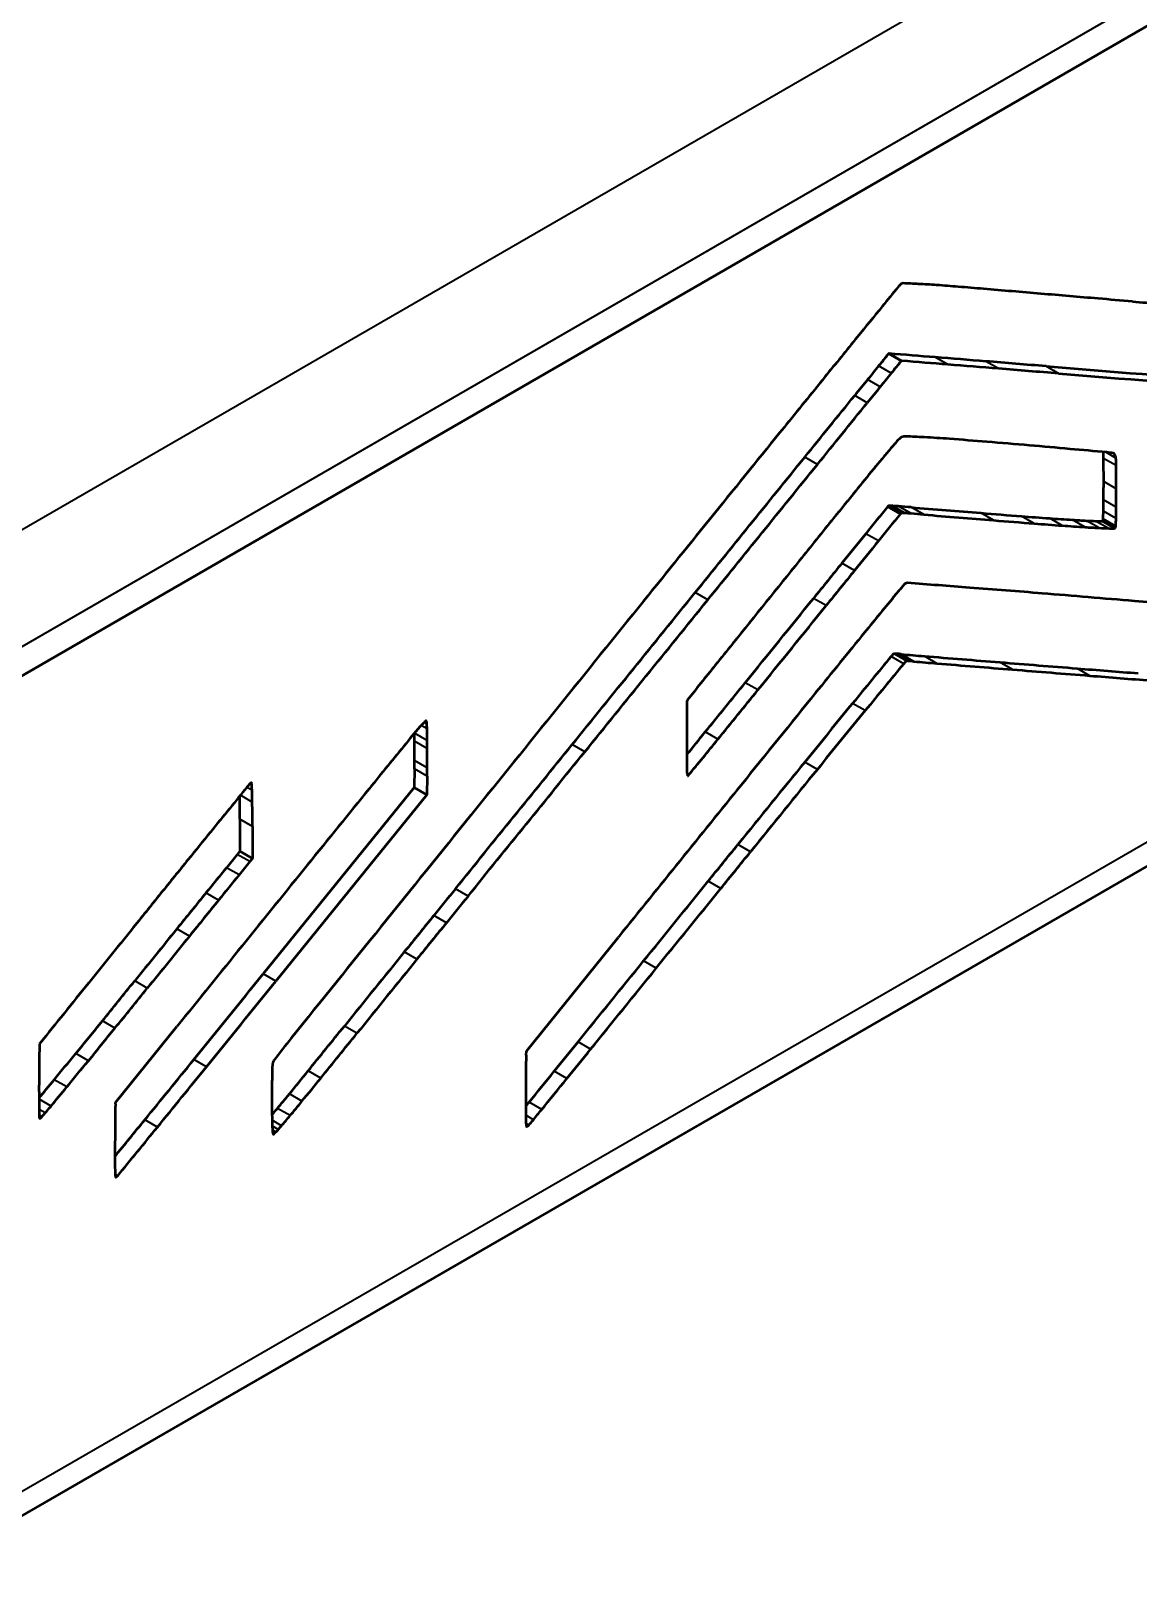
# Model space of a CAD drawing. Header units: inches. Extents: x -20.7 to 49, y -43 to 17.2.
# Drawn here: x -11.09 to -7.43, y -9.03 to -3.95 of the extents above; entities that cross this region are included whole.
import ezdxf

# ---------------------------------------------------------------- set-up
doc = ezdxf.new("R2010")
doc.units = ezdxf.units.IN
doc.header["$MEASUREMENT"] = 0
doc.layers.add('Visible (ANSI)', color=7, linetype='Continuous', lineweight=50)
doc.layers.add('Visible Narrow (ANSI)', color=7, linetype='Continuous', lineweight=35)

msp = doc.modelspace()

# ---------------------------------------------------------------- linework, layer by layer
at = {"layer": 'Visible (ANSI)'}
for p, q in [((-11.38175131753749, -6.22962722090262), (-4.980653739636701, -2.53395181119254)), ((-11.38175131753745, -6.229627220902652), (-4.980653739636677, -2.533951811192575)), ((-11.41040966640984, -9.026288738253491), (-5.049841114159563, -5.354012772412724)), ((-9.821930208455411, -6.3877186193284), (-9.822672678286807, -6.449555470532812)), ((-9.822672678286807, -6.449555470532812), (-10.32254999172296, -7.066270332911675)), ((-9.780914403807285, -6.473664621544459), (-9.822672678286807, -6.449555470532812)), ((-9.78017193397589, -6.411827770340046), (-9.780914403807285, -6.473664621544459)), ((-9.780914403807285, -6.473664621544459), (-10.28079171724344, -7.090379483923321)), ((-10.40031093053506, -6.554541785643461), (-10.4002909893401, -6.660225047968581)), ((-10.35855265605554, -6.578650936655106), (-10.35853271486058, -6.684334198980228)), ((-10.4002909893401, -6.660225047968581), (-10.40872176621884, -6.67057762329511)), ((-10.35853271486058, -6.684334198980228), (-10.4002909893401, -6.660225047968581)), ((-10.35853271486058, -6.684334198980228), (-10.36696349173931, -6.694686774306755)), ((-9.451868821069597, -7.321925889344135), (-9.147095195724823, -6.944153355768251)), ((-10.81107020282523, -7.491400028784756), (-10.60857319025052, -7.240588118378069)), ((-9.45260313125951, -7.334658247051455), (-9.451868821069597, -7.321925889344135)), ((-10.81172649163685, -7.496404949074125), (-10.81107020282523, -7.491400028784756))]:
    msp.add_line(p, q, dxfattribs=at)
for centre, major_axis, ratio, start_param, end_param in [((-5.408645602325774, -9.111099731913264), (4.146484153431707, 7.181921226522939), 0.5773502691896256, 1.285594287350809, 1.295966256191578), ((-8.170725317693794, -4.870395974607838), (0.07414284828401627, 0.1284191802457871), 0.5773502691896261, 1.252648265357305, 1.285594287350809), ((-8.185209493240201, -4.845607749326789), (0.05140503363918311, 0.0890361300278524), 0.5773502691896257, 1.209276104005134, 1.252648265357309), ((-8.183363792378675, -4.84926527371967), (0.05457817500692631, 0.09453217209638225), 0.577350269189626, 1.175355427261239, 1.209276104005127), ((-8.21167010171368, -4.786082585316791), (0.001926216979291857, 0.003336305674535343), 0.5773502691896258, 0.7935927457375787, 1.175355427261087), ((-8.2115714441171, -4.799927179449867), (0.01043943137158148, 0.01808162553770757), 0.5773502691896257, 0.2916244808853286, 0.793592745737973), ((-14.78508087944499, -22.69733103096511), (9.817701343921545, 17.00475754120936), 0.5773502691896258, 0.2874560868216971, 0.2916244808853738), ((-10.46581569126214, -11.02929827166865), (3.423096587567164, 5.928977208881974), 0.5773502691896257, 0.2733730187400809, 0.2874560868216971), ((-13.13607844110486, -18.05716968806604), (7.276929141893971, 12.60401099683895), 0.5773502691896258, 0.2653597876328622, 0.2733730187400809), ((-135.1437821119225, -334.5326060797956), (180.8936349021106, 313.3169664162702), 0.5773502691896257, 0.2649838424731987, 0.2653597876328631), ((-2476.216357151156, -6402.926836169156), (3510.052542882402, 6079.589341508657), 0.5773502691896256, 0.2649403415620446, 0.2649843415598312), ((-2098.071843420198, -5422.80842824169), (2972.351982583262, 5148.264651812294), 0.577350269189626, 0.2648892014426227, 0.2649412014426193), ((7.484932947964664, -28.24810164556603), (22.80340033076253, 39.49664795821365), 0.5773502691896257, 1.295966569108389, 1.298900206954383), ((-304.3732817277248, -774.0841473663584), (422.0190330906839, 730.9584070741562), 0.5773502691896257, 0.2646701418016617, 0.2648901418014349), ((2561.202785396607, 6649.697346679759), (-3650.786665342318, -6323.347991967851), 0.5773502691896258, 0.2646703355761817, 0.2646903998519411), ((16.10264279653881, -40.91713691850349), (35.2082477108335, 60.98247388063422), 0.5773502691896256, 1.298900206954383, 1.301371924100801), ((48.38364496427326, -88.97588939136538), (-81.8995702291875, -141.8542167550081), 0.5773502691896256, 4.437925821081816, 4.438249819837816), ((-8.252665484185803, -5.015040065618835), (-0.0008215072087335612, -0.001422892224310815), 0.5773502691896256, 3.560583532892151, 4.437925821083184), ((-8.254855701206633, -5.02289517829647), (0.005144351231368791, 0.008910277704710262), 0.5773502691896258, 0.2676803204618432, 0.4189908793029627), ((-21701.18340695262, -56510.61096561081), (30994.6871927408, 53684.37298253144), 0.5773502691896257, 0.2676763203427699, 0.2676803203429806), ((-458.9873415370865, -1179.490123061095), (644.2222308821837, 1115.82563525331), 0.5773502691896258, 0.2674651800375631, 0.2676771800373723), ((-4.194168419325064, -11.1138006751161), (-5.913510893404951, -10.2425013184894), 0.5773502691896257, 4.438249819837814, 4.44324183449452), ((-4.152410144845542, -11.13790982612775), (-5.913510893404951, -10.2425013184894), 0.5773502691896257, 4.438249819837814, 4.44324183449452), ((48.42540323875277, -88.99999854237704), (-81.8995702291875, -141.8542167550081), 0.5773502691896256, 4.437925821081816, 4.438249819837816), ((-8.210907209706281, -5.03914921663048), (-0.0008215072087335612, -0.001422892224310815), 0.5773502691896257, 3.560583532892152, 4.437925821083184), ((-8.213097426727114, -5.047004329308115), (0.005144351231368791, 0.008910277704710257), 0.5773502691896257, 0.2676803204618441, 0.4189908793029639), ((-21701.14164867813, -56510.63507476181), (30994.6871927408, 53684.37298253144), 0.5773502691896257, 0.2676763203427699, 0.2676803203429806), ((-458.9455832626069, -1179.514232212107), (644.2222308821837, 1115.82563525331), 0.5773502691896258, 0.2674651800375631, 0.2676771800373723), ((-894.3350670016647, -2313.042830377133), (1266.010512328893, 2192.794530269948), 0.5773502691896257, 0.2673379956709354, 0.2674659956708904), ((-894.293308727185, -2313.066939528144), (1266.010512328893, 2192.794530269948), 0.5773502691896257, 0.2673379956709354, 0.2674659956708904), ((1184.471088033738, 3098.471433763133), (-1702.391024570933, -2948.627748906094), 0.5773502691896258, 0.2673393388359564, 0.2676433388353709), ((1184.512846308218, 3098.447324612121), (-1702.391024570933, -2948.627748906094), 0.5773502691896258, 0.2673393388359564, 0.2676433388353709), ((53.95147229028018, -96.11360720754291), (89.4525453873295, 154.9363534772157), 0.577350269189626, 1.301371924100801, 1.302601880932261), ((-0.2549556999121382, -16.85337632990407), (-11.5563876202535, -20.01625051023906), 0.5773502691896258, 4.443240747563951, 4.446264746988666), ((-0.2131974254326157, -16.87748548091571), (-11.5563876202535, -20.01625051023905), 0.5773502691896258, 4.443240747563951, 4.446264746988665), ((-92.4992046270234, 116.2350635706948), (-119.8828308766999, -207.6431540336311), 0.5773502691896257, 1.303549835671183, 1.304670495238591), ((-92.45744635254388, 116.2109544196831), (-119.8828308766999, -207.6431540336311), 0.5773502691896257, 1.303549835671183, 1.304670495238591), ((84.41236225218861, -140.3586130748169), (133.0141495267757, 230.3872651059392), 0.5773502691896257, 1.302601880932261, 1.30544773412024), ((-7.423055660088851, -6.71237547388072), (1.27896050339126, 2.215224572747529), 0.577350269189626, 1.261084923298668, 1.277584829714882), ((-7.192789715832171, -7.095572491098519), (1.634504908874615, 2.831045547391569), 0.577350269189626, 1.24961789498639, 1.26108587363437), ((-8.196369403164782, -5.360632670297316), (0.04951944861464857, 0.08577020096336752), 0.5773502691896258, 1.106259035404184, 1.249617894986392), ((-8.210718318085398, -5.31906311750004), (0.01734842073826458, 0.03004834614975582), 0.5773502691896258, 1.013053932436337, 1.106259035404168), ((-8.227887933346352, -5.357502019632448), (-0.03113838452640197, -0.06951334887183347), 0.3418255008989889, 3.633293015946672, 3.759034594079114), ((-8.211083908633759, -5.300313465551103), (0.005798446836858455, 0.01004320452642589), 0.5773502691896257, 0.6565948622828852, 0.8553240401583198), ((-8.215157123592215, -5.338978684449931), (0.02822160851967247, 0.04888125982739144), 0.5773502691896257, 0.2930711545260287, 0.6565948622828657), ((-12.24354356392746, -16.33692656228962), (6.054523918473485, 10.48674304243709), 0.5773502691896257, 0.2849311659381533, 0.2930711545260163), ((-11.35760710648475, -13.95493185208393), (4.748966862815729, 8.225451889857819), 0.5773502691896257, 0.2707529711812402, 0.2849309968595746), ((-23.6132926052716, -46.05695573018809), (22.35485881347915, 38.7197512609748), 0.5773502691896257, 0.2662601415900676, 0.2707529711812402), ((-45.74388260685058, -103.5547552765106), (53.89624907479941, 93.35104173493966), 0.5773502691896258, 0.2641206703901648, 0.2662601415900676), ((-38.76608602520519, -85.49540188743134), (43.98828544208471, 76.18994532353312), 0.5773502691896258, 0.2616285834275907, 0.2641205831054414), ((-83.92607430042645, -201.8530579426012), (107.835353060247, 186.7763103524759), 0.5773502691896257, 0.2607130521172989, 0.2616290515520632), ((-1530.248945264904, 2198.166713991508), (-2172.564725205728, -3762.992486788235), 0.5773502691896256, 1.303413872068, 1.303549835671184), ((-1530.207186990425, 2198.142604840496), (-2172.564725205728, -3762.992486788235), 0.5773502691896256, 1.303413872068, 1.303549835671184), ((-7.499680148372067, -6.591609026748548), (1.164305690580739, 2.016636611627408), 0.577350269189626, 1.27758376738393, 1.295287651781087), ((-7.783371070301131, -5.501338357427285), (-0.171084688389844, -0.2963273726882578), 0.5773502691896258, 2.361441772668377, 2.438329289133828), ((-19.58309827876477, -12.3854222380372), (-8.51486672237153, -14.74818178282293), 0.5773502691896256, 2.355905807421555, 2.36144267352195), ((-7.765456027852952, -5.941891605705696), (0.3301907931941842, 0.5719072300037947), 0.5773502691896256, 0.2064562559096661, 0.2607130521172838), ((-7.519146068295574, -5.364572267194608), (0.0118666052573761, 0.02055356321913935), 0.5773502691896257, 5.912523415028551, 6.489641563089201), ((-7.537925720722373, -5.384961987564856), (0.02637588340318136, 0.04568437014882278), 0.5773502691896258, 5.594790282807852, 5.912523415028595), ((-7.741612795821609, -5.525447508438931), (-0.1710846883898438, -0.2963273726882579), 0.5773502691896258, 2.361441772668378, 2.453197629218343), ((-19.54134000428525, -12.40953138904885), (-8.514866722371531, -14.74818178282292), 0.577350269189626, 2.355905807421555, 2.36144267352195), ((-3.464065905077745, -12.59463549129), (7.010895166685604, 12.14322663523854), 0.5773502691896258, 1.295288003998235, 1.30207588300737), ((3.527990233361543, -22.76811282954999), (17.01937236341319, 29.47841764636523), 0.5773502691896257, 1.302075883007371, 1.305575752175619), ((-16.2856268919205, -10.4827254314335), (-6.183202246809158, -10.70962044494602), 0.5773502691896258, 2.349899009511093, 2.355905807421552), ((-16.24386861744098, -10.50683458244515), (-6.183202246809158, -10.70962044494602), 0.5773502691896258, 2.349899009511093, 2.355905807421552), ((1449.329089541171, -2116.64227921431), (-2081.249963085948, -3604.830679315712), 0.5773502691896258, 4.445074537295284, 4.445102593269249), ((-8.245376336408501, -5.537166232048675), (-0.01614865203830888, -0.02797028580410168), 0.5773502691896257, 4.356344788307371, 4.445074537298233), ((-8.253655274393962, -5.521066060283192), (0.002085896187214595, 0.00361287817556988), 0.5773502691896257, 0.3074871107186397, 1.214752134717788), ((-8.618694840540961, -6.545615335213314), (0.5633117339009047, 0.9756845436160866), 0.5773502691896256, 0.2900712176417297, 0.3074871107184439), ((-8.758426143415253, -6.924940692885522), (0.7711811093411347, 1.335724863216174), 0.5773502691896258, 0.2694784857937485, 0.2900703038867533), ((-17.46303162283822, -29.67259038774842), (13.2476243660274, 22.94555848154689), 0.5773502691896255, 0.2668848319615086, 0.2694768315988639), ((277.9020596712756, 738.5858523262799), (-408.1789997874985, -706.9867662145933), 0.5773502691896257, 0.2668846101342925, 0.2673446723675159), ((-8.861358374122236, -6.248997892257484), (-0.9333624450679753, -1.616631176734225), 0.577350269189626, 2.308411737833026, 2.325007645805654), ((-8.816312654543117, -6.224612298338695), (-0.9014948364774439, -1.561434859539715), 0.5773502691896257, 2.325006882582999, 2.349898561270653), ((-8.774554380063595, -6.248721449350341), (-0.9014948364774439, -1.561434859539715), 0.5773502691896257, 2.325006882582999, 2.349898561270653), ((27.83753182311123, -57.73850111658624), (51.60339123154741, 89.37969545589438), 0.577350269189626, 1.305575752175619, 1.307367810463592), ((1449.370847815651, -2116.666388365322), (-2081.249963085948, -3604.830679315712), 0.5773502691896258, 4.445074537295284, 4.445102593269249), ((-8.203618061928978, -5.561275383060321), (-0.01614865203830888, -0.02797028580410168), 0.5773502691896257, 4.356344788307371, 4.445074537298233), ((-8.21189699991444, -5.545175211294838), (0.002085896187214596, 0.00361287817556988), 0.5773502691896257, 0.3074871107186405, 1.214752134717789), ((-8.576936566061438, -6.569724486224959), (0.5633117339009047, 0.9756845436160866), 0.5773502691896256, 0.2900712176417297, 0.3074871107184439), ((-8.716667868935733, -6.949049843897169), (0.7711811093411347, 1.335724863216174), 0.5773502691896258, 0.2694784857937485, 0.2900703038867533), ((-17.4212733483587, -29.69669953876007), (13.2476243660274, 22.94555848154689), 0.5773502691896257, 0.2668848319615078, 0.2694768315988633), ((277.9438179457551, 738.5617431752682), (-408.1789997874986, -706.9867662145933), 0.5773502691896257, 0.2668846101342925, 0.2673446723675159), ((28.79802759540275, 90.11537225633073), (-52.47077164397752, -90.88204239971338), 0.5773502691896258, 0.2673446723675159, 0.2694321880393735), ((28.83978586988228, 90.09126310531909), (-52.47077164397754, -90.88204239971341), 0.5773502691896257, 0.2673446723675159, 0.2694321880393735), ((6.986902195322859, 33.1211699148504), (-21.21098940318759, -36.73851132512593), 0.5773502691896258, 0.2694316580090295, 0.2729753743848589), ((7.028660469802381, 33.09706076383875), (-21.21098940318758, -36.73851132512593), 0.5773502691896261, 0.2694316580090295, 0.2729753743848589), ((-1.153551128024514, 11.71184995709081), (-9.470659460669893, -16.40366336706311), 0.577350269189626, 0.2729753743848589, 0.2794490584048877), ((-1.111792853544992, 11.68774080607916), (-9.470659460669902, -16.40366336706311), 0.5773502691896257, 0.272975374384858, 0.2794490584048877), ((-2.476411193413384, 8.191123656641384), (-7.540551621148384, -13.06061852492486), 0.577350269189626, 0.2794490584048877, 0.2844446255606545), ((-2.434652918933863, 8.167014505629735), (-7.540551621148386, -13.06061852492486), 0.577350269189626, 0.2794490584048877, 0.2844446255606545), ((-6.751834339600816, -3.293660999843365), (-1.245696127764959, -2.157608984080719), 0.5773502691896258, 0.2844446255606545, 0.3033476269923741), ((-5.873397186497126, -0.8478612788505158), (-2.585542681088882, -4.478291288783799), 0.5773502691896256, 0.3033476269923732, 0.3099924054314442), ((-7.546082572353318, -5.565540602282185), (-0.001384663449414282, -0.002398307445769114), 0.5773502691896258, 0.3099924054313998, 1.570796704793834), ((-7.549076914270696, -5.563811820784053), (-0.004379004236098706, -0.007584657823481248), 0.5773502691896258, 1.570796704793851, 2.308411737833044), ((-7.507318639791175, -5.587920971795699), (-0.004379004236098706, -0.007584657823481248), 0.5773502691896258, 1.570796704793851, 2.308411737833044), ((-8.819600099642717, -6.273107043269129), (-0.9333624450679753, -1.616631176734225), 0.577350269189626, 2.308411737833026, 2.325007645805654), ((84.45011387447613, -139.9746976968049), (-132.469617779695, -229.4441084536612), 0.5773502691896257, 4.445102593269249, 4.445589713826926), ((84.49187214895566, -139.9988068478166), (-132.469617779695, -229.4441084536612), 0.5773502691896257, 4.445102593269249, 4.445589713826926), ((-6.710076065121295, -3.317770150855011), (-1.245696127764959, -2.157608984080719), 0.5773502691896258, 0.2844446255606545, 0.3033476269923741), ((-5.831638912017603, -0.8719704298621623), (-2.585542681088882, -4.478291288783799), 0.5773502691896256, 0.3033476269923732, 0.3099924054314442), ((-7.504324297873796, -5.589649753293831), (-0.001384663449414282, -0.002398307445769114), 0.5773502691896258, 0.3099924054313998, 1.570796704793834), ((432.8280612652491, -636.9521790364017), (625.9668853026252, 1084.206449199787), 0.5773502691896257, 1.307368794064963, 1.307656794064227), ((172.6182107471465, -267.4610458400007), (-258.2490217921068, -447.3004267488911), 0.5773502691896258, 4.445589573734855, 4.445885573734277), ((172.659969021626, -267.4851549910124), (-258.2490217921067, -447.300426748891), 0.577350269189626, 4.445589573734855, 4.445885573734277), ((-7.584618459777516, -6.7836629448905), (0.9414593169759886, 1.630655370261504), 0.577350269189626, 1.272816733647616, 1.280867043290731), ((-5.001672122210916, -10.9189702904846), (4.841161039873452, 8.385136888683796), 0.5773502691896261, 1.271382077583085, 1.272818291305732), ((-8.198968189141551, -5.793328284618649), (0.01142048376442032, 0.01978085812699147), 0.577350269189626, 0.270772818710431, 0.8180543687995083), ((-355.4411380550567, -915.3776180281825), (498.859298926753, 864.0496515693262), 0.5773502691896257, 0.270436622392829, 0.2707728187083429), ((-43.3889701533996, -98.47158567764305), (50.83171195098313, 88.04310773480891), 0.577350269189626, 0.2665985499989958, 0.2704366223928281), ((204.710774490513, -313.4853429316216), (304.1951685531331, 526.8814873510048), 0.5773502691896258, 1.30544777539775, 1.306979775323049), ((-1356.933569270251, 1947.082640151212), (-1925.060404244957, -3334.302427791346), 0.5773502691896257, 1.303242504469535, 1.30341450446943), ((-1356.891810995771, 1947.0585310002), (-1925.060404244956, -3334.302427791346), 0.5773502691896257, 1.303242504469535, 1.303414504469429), ((-137.4199032265157, 180.4063560324657), (-183.8178510845385, -318.3818574165504), 0.5773502691896257, 1.303292576550081, 1.304292589194015), ((-4.022790307209442, -12.26134211488427), (6.197827841543109, 10.73495271811761), 0.5773502691896257, 1.28587955331443, 1.299427609917871), ((-7.02506633764949, -7.65615499371082), (1.773656031306887, 3.072062361374502), 0.5773502691896258, 1.280867043290732, 1.28587955331443), ((-100.2475240688072, -246.2874749119159), (131.9170887180453, 228.4871000462255), 0.5773502691896257, 0.2647158333067754, 0.2665998331627453), ((-1215.678819443839, -3136.249051431334), (1717.392231810548, 2974.610602019975), 0.5773502691896257, 0.2646043120049502, 0.2647163120053326), ((-137.3781449520361, 180.3822468814541), (-183.8178510845385, -318.3818574165504), 0.577350269189626, 1.303292576550081, 1.304292589194015), ((16.75470482109307, -42.75420902381702), (36.0782169359028, 62.48930477947557), 0.5773502691896256, 1.299428266747566, 1.303108265709324), ((6.111121221283534, -27.23601772681641), (21.09345101274058, 36.53492886103183), 0.5773502691896257, 1.307656136431802, 1.309872136212155), ((-1.133236189697145, -16.95910482378921), (10.86390146259814, 18.81682930164182), 0.5773502691896258, 1.309871283380671, 1.313511282375853), ((44.13222495543381, -84.7039305791678), (-76.29664449704703, -132.1496647159058), 0.5773502691896256, 4.43383884617201, 4.435186845873806), ((44.17398322991333, -84.72803973017946), (-76.29664449704703, -132.1496647159058), 0.5773502691896256, 4.43383884617201, 4.435186845873806), ((-8.234758601260921, -6.031044162314145), (-0.01477103944312765, -0.02558419079610449), 0.577350269189626, 3.926991738243274, 4.43383884617162), ((-8.234758618486604, -6.009453542009005), (0.001549532609327122, 0.002683869207339349), 0.5773502691896256, 0.2924671729204773, 0.7853990846534369), ((-8.902114898313533, -7.829330407652597), (0.9987646774369705, 1.729911166125973), 0.5773502691896256, 0.2871951731659877, 0.2924671729207859), ((-8.479404703402725, -6.687983315254401), (0.3732496976507083, 0.6464874402407482), 0.5773502691896257, 0.2708682559632409, 0.287196165277248), ((-8.686669534089093, -7.230997294988134), (0.6710561418035844, 1.162303332334953), 0.5773502691896258, 0.2603439901119679, 0.2708679658290267), ((-1.809480297813681, 10.44778163932622), (-9.030295508783135, -15.64093062857343), 0.5773502691896258, 0.2603428681496869, 0.2672348613293307), ((-8.193000326781402, -6.055153313325791), (-0.01477103944312765, -0.02558419079610449), 0.577350269189626, 3.926991738243274, 4.43383884617162), ((-8.193000344007084, -6.033562693020651), (0.001549532609327121, 0.002683869207339348), 0.5773502691896258, 0.2924671729204767, 0.7853990846534363), ((-8.860356623834011, -7.853439558664242), (0.9987646774369705, 1.729911166125973), 0.5773502691896256, 0.2871951731659887, 0.292467172920787), ((-8.437646428923204, -6.712092466266047), (0.3732496976507083, 0.6464874402407482), 0.5773502691896257, 0.2708682559632409, 0.287196165277248), ((-8.644911259609572, -7.25510644599978), (0.6710561418035844, 1.162303332334953), 0.5773502691896258, 0.2603439901119679, 0.2708679658290267), ((-1.767722023334159, 10.42367248831458), (-9.030295508783137, -15.64093062857343), 0.5773502691896258, 0.2603428681496878, 0.2672348613293316), ((401.1978228932775, 1059.350150343534), (-584.3925905218193, -1012.197658350585), 0.5773502691896258, 0.2672335521607927, 0.2675815521595899), ((401.2395811677571, 1059.326041192522), (-584.3925905218193, -1012.197658350585), 0.5773502691896258, 0.2672335521607936, 0.2675815521595908), ((224.0048580572987, 597.8800348029511), (-331.2637404300231, -573.7656291301083), 0.5773502691896256, 0.2675800709917118, 0.2682080709871508), ((224.0466163317782, 597.8559256519394), (-331.2637404300231, -573.7656291301083), 0.5773502691896256, 0.2675800709917118, 0.2682080709871508), ((84.30099576131678, 233.6318034376074), (-131.4704634576329, -227.7135224032477), 0.577350269189626, 0.268206521239688, 0.2694585211985636), ((84.34275403579632, 233.6076942865957), (-131.4704634576329, -227.7135224032477), 0.5773502691896256, 0.268206521239688, 0.2694585211985636), ((91.63593933967418, -147.0173885046914), (141.0425488369686, 244.2928606146442), 0.5773502691896257, 1.313512236721267, 1.313764236698187), ((-25.45628546386877, 18.14193429341282), (-23.89471110189027, -41.38685366065405), 0.5773502691896257, 1.298792145647433, 1.303292576550081), ((-25.41452718938925, 18.11782514240117), (-23.89471110189027, -41.38685366065406), 0.5773502691896258, 1.298792145647433, 1.303292576550081), ((50.18796874147634, -91.23643174814686), (83.84787439193929, 145.2287785534922), 0.5773502691896258, 1.303109425240696, 1.305493424958487), ((177.4954218422662, 101.1349132345255), (131.8162726687229, 228.3124815265492), 0.5773502691896257, 2.354682748055847, 2.355210748120779), ((-8.911463059388074, -6.161758072821695), (0.006549678301496425, 0.01134437559142167), 0.577350269189626, 1.863113828007306, 2.354682748055732), ((-8.917174502868425, -6.161511737498809), (0.001964938314992142, 0.003403372995305169), 0.5773502691896257, 1.313764236692665, 1.863113828007275), ((4.332803537740995, -25.17400532823404), (-18.4620189692964, -31.97715486512175), 0.5773502691896255, 4.435187244374607, 4.442152204704088), ((4.374561812220517, -25.19811447924568), (-18.46201896929639, -31.97715486512173), 0.5773502691896256, 4.435187244374607, 4.442152204704088), ((-9.366081576865033, -7.023557938866651), (0.7012708128388426, 1.214636677702), 0.5773502691896257, 1.235503740075247, 1.295023343699807), ((-9.744436560377936, -6.337820808882181), (0.0863280305492934, 0.1495245350287343), 0.5773502691896258, 1.198827820904187, 1.235503740075246), ((-9.760259287525722, -6.305310535963162), (0.05847914152457186, 0.1012888443035693), 0.5773502691896257, 1.149725979087258, 1.198827820904188), ((-9.75818765455766, -6.31038669243403), (0.06258993022866216, 0.108408939198234), 0.5773502691896258, 1.111720867742669, 1.149727759164549), ((-9.78564264294528, -6.232560841159944), (0.002028758254425238, 0.003513912372939261), 0.5773502691896258, 0.6582743972959371, 1.111720867742511), ((-9.785688542132583, -6.233002021215041), (0.002284762603143069, 0.003957324911877122), 0.5773502691896257, 5.755782309666545, 6.941460157315645), ((-9.82842132557982, -6.270694387224026), (-0.03353570217089681, -0.0580855400274831), 0.5773502691896257, 2.446803013766351, 2.614189656077448), ((-9.98406980919444, -6.376887626876721), (-0.1440491425286443, -0.2495004336463084), 0.5773502691896258, 2.374066748410907, 2.446803013766324), ((-16.1122517922173, -9.941198092922525), (-4.448213845282594, -7.704532382959716), 0.5773502691896258, 2.349220933889674, 2.358034683611825), ((-14.11702131604553, -8.799269369714935), (-3.0374217050627, -5.260968717180364), 0.5773502691896256, 2.36613044143952, 2.366262542846123), ((-12.59885272510672, -7.905335730349601), (-1.963861407246483, -3.401507736374153), 0.5773502691896258, 2.358054972960876, 2.36613044143952), ((-14.07526304156601, -8.82337852072658), (-3.037421705062703, -5.26096871718036), 0.5773502691896257, 2.366130441439523, 2.374066748410891), ((-12.5570944506272, -7.929444881361247), (-1.963861407246483, -3.401507736374153), 0.5773502691896258, 2.358054972960877, 2.36613044143952), ((64.27915394424501, 35.89805422041425), (51.76024317346769, 89.6513709885538), 0.5773502691896258, 2.355210490440903, 2.35651448989538), ((-136.0228155285903, 180.7447708186647), (-183.081295212758, -317.1061052240134), 0.5773502691896256, 1.298520854800016, 1.298792145647433), ((-135.9810572541107, 180.7206616676531), (-183.081295212758, -317.1061052240134), 0.5773502691896258, 1.298360214860823, 1.298792145647433), ((1.538763648709017, -23.25865062738827), (16.50713034375277, 28.59118844254169), 0.577350269189626, 1.295023343699807, 1.30103934742449), ((-16.07049351773778, -9.96530724393417), (-4.448213845282594, -7.704532382959716), 0.5773502691896258, 2.349220933889674, 2.358034683611825), ((-1109.820939798285, 1588.891086640398), (-1572.064808278971, -2722.896120730204), 0.577350269189626, 1.303043001901941, 1.303243032066693), ((-1109.779181523806, 1588.866977489387), (-1572.064808278971, -2722.896120730204), 0.5773502691896257, 1.303043001901941, 1.303243032066693), ((-13.23086761059972, -8.300914154636782), (-2.41071766109488, -4.175485471719366), 0.5773502691896256, 2.342234224084805, 2.349241673982567), ((-13.1891093361202, -8.32502330564843), (-2.41071766109488, -4.175485471719363), 0.5773502691896258, 2.342234224084805, 2.349241673982567), ((-8.861332732479381, -6.356651141864296), (0.04210641710123474, 0.07293045374401556), 0.5773502691896258, 2.35651448989544, 2.544424362884442), ((39.13375721900099, -76.05993443118288), (-68.40970354128288, -118.4890822642265), 0.5773502691896257, 4.442152204704088, 4.444780617395265), ((39.17551549348053, -76.08404358219452), (-68.40970354128288, -118.4890822642265), 0.5773502691896257, 4.442152204704088, 4.444780617395265), ((-3.815714288196403, -16.29580380987908), (9.551915161812849, 16.54440236984734), 0.5773502691896258, 1.292532305397761, 1.297384270905753), ((-10.24004504307345, -6.653293014556335), (0.1985483806693045, 0.343895883079762), 0.577350269189626, 1.274671248905936, 1.292532305397758), ((-10.29263110568922, -6.569613570965708), (0.1194309401980241, 0.2068604564186977), 0.5773502691896257, 1.248535006209664, 1.274671248905937), ((-10.24686140811691, -6.649023019442522), (0.1918725941327903, 0.3323330816180349), 0.5773502691896257, 1.234812632741036, 1.248536577371238), ((-10.36383370481382, -6.436526523030254), (0.001484409208118143, 0.002571072167683708), 0.5773502691896261, 0.7994680782265853, 1.234812632740852), ((-10.36382063920831, -6.437591186953813), (0.00214106443230624, 0.003708432379033023), 0.5773502691896256, 5.578455762681969, 7.082653385406275), ((-10.88599775242195, -6.78781587057775), (-0.3725806929376084, -0.6453286900870676), 0.5773502691896257, 2.397715818157501, 2.436863109092693), ((394.8028643929068, -587.1123890400609), (574.1849180410652, 994.5174509868966), 0.5773502691896261, 1.305493940370404, 1.306069940366221), ((-8.82035845068932, -6.32398221418455), (0.0716005647155739, 0.1240158159379802), 0.5773502691896257, 2.544424362884449, 2.570052239632785), ((-8.858325186919782, -6.35542364629805), (0.04412817123653959, 0.0764322346267755), 0.5773502691896257, 2.57005003134606, 2.60687391453428), ((-8.835696357382952, -6.335668009409011), (0.06064543180108618, 0.10504096912642), 0.5773502691896257, 2.60687391453428, 2.631982442859929), ((-8.91644573006689, -6.407732989668125), (-0.001563834550871574, -0.002708640896741223), 0.5773502691896258, 6.13679771445803, 7.581545522035309), ((-24.29397664909128, -14.57954742791575), (-9.824305478125403, -17.0161962371881), 0.5773502691896256, 2.356412279540381, 2.361190878508234), ((-11.29845475729264, -7.04573453271458), (-0.6644834250537659, -1.150919052980349), 0.5773502691896258, 2.361480216220922, 2.397715818157492), ((-24.25221837461176, -14.60365657892739), (-9.824305478125401, -17.0161962371881), 0.5773502691896258, 2.356412279540381, 2.361480216220915), ((19.7450857127589, -49.83835076774028), (42.61540329651776, 73.81204369460703), 0.5773502691896257, 1.301039705570723, 1.304947704327278), ((-0.1507331796098467, -21.7103837299131), (14.84171957888844, 25.70661238232453), 0.5773502691896256, 1.297384794795908, 1.300872793911781), ((1192.899541745044, -1728.564360772035), (1706.604265106694, 2955.925295578539), 0.5773502691896257, 1.306980954311888, 1.307264954094494), ((3.949227529888707, -27.69923219858627), (20.72288664522621, 35.89309254902236), 0.5773502691896258, 1.300872865713905, 1.303796368733292), ((-147.1011813356658, 193.9347717280662), (-197.6476665390172, -342.3358004430089), 0.5773502691896257, 1.302783599378708, 1.303187963805473), ((20.80323348822378, -52.08510281054739), (44.77502804852963, 77.55262349037488), 0.5773502691896257, 1.303796368733291, 1.305439700974666), ((464.6313432111702, -691.1337294880896), (676.2279147580833, 1171.261105857356), 0.577350269189626, 1.304948282437875, 1.305468282435143), ((-4.950185869646109, -14.70575786934982), (-7.862943470162647, -13.61901758736364), 0.577350269189626, 4.440091236524385, 4.443791815338313), ((-4.908427595166588, -14.72986702036147), (-7.862943470162647, -13.61901758736364), 0.577350269189626, 4.440091236524385, 4.443791815338313), ((-147.0594230611863, 193.9106625770545), (-197.6476665390172, -342.3358004430089), 0.5773502691896258, 1.302783599378708, 1.303187963805473), ((50.16706203005701, -94.86949011240341), (-86.74103648604869, -150.2398822950221), 0.5773502691896256, 4.443791815338313, 4.444427762768686), ((50.20882030453654, -94.89359926341506), (-86.74103648604869, -150.2398822950221), 0.5773502691896256, 4.443791815338313, 4.444427762768686), ((48.38222546108572, -91.77628718843309), (84.01965893348206, 145.5263181073992), 0.577350269189626, 1.305439700974667, 1.306376179212979), ((93.9503048251873, -158.4173818400601), (-149.3291232406627, -258.645628502542), 0.5773502691896257, 4.444427495841966, 4.444951495838971), ((86.81823534655399, -146.7582537897093), (-137.9028249072072, -238.8546992465576), 0.5773502691896257, 4.444635655491735, 4.445060023899487), ((86.85999362103351, -146.7823629407209), (-137.9028249072071, -238.8546992465575), 0.5773502691896258, 4.444635655491734, 4.445060023899486), ((-2548.765281534857, 3680.335678347536), (-3631.130167460583, -6289.301938937815), 0.577350269189626, 1.302735631915642, 1.302783599378706), ((-2548.723523260378, 3680.311569196525), (-3631.130167460583, -6289.301938937815), 0.577350269189626, 1.302735631915642, 1.302783599378706), ((93.99206309966684, -158.4414909910718), (-149.3291232406627, -258.645628502542), 0.5773502691896261, 4.444427495841966, 4.444951495838971), ((313.0722616313363, -474.4729465349325), (-460.9734678795924, -798.4294673086737), 0.5773502691896258, 4.445060023899487, 4.445231810815754), ((313.1140199058158, -474.4970556859442), (-460.9734678795924, -798.4294673086737), 0.5773502691896258, 4.445060023899487, 4.445231810815754), ((258.2666705755981, -392.9199525765684), (382.1953100314329, 661.9816953889808), 0.5773502691896258, 1.306376640219511, 1.306680640218896), ((431.0509874801669, -646.8618226858897), (-630.7722351781023, -1092.529559332258), 0.5773502691896257, 4.44495002767993, 4.445130027679809), ((431.0927457546465, -646.8859318369014), (-630.7722351781023, -1092.529559332258), 0.5773502691896257, 4.44495002767993, 4.445130027679809), ((264.9747607146914, -404.875022466751), (-392.330831019393, -679.5369327149621), 0.5773502692108441, 4.445209095227115, 4.445620796281204), ((265.0165189742231, -404.8991316091325), (-392.3308310253053, -679.5369327115485), 0.5773502691896255, 4.445209095232138, 4.445620796286228), ((-3093.656311758469, 4471.477520875257), (-4410.197996022478, -7638.687000549381), 0.5773502691896258, 1.302694143118956, 1.302734143118949), ((-3093.61455348399, 4471.453411724246), (-4410.197996022478, -7638.687000549381), 0.5773502691896258, 1.302694143118956, 1.302734143118949), ((23100.69973391459, -33135.08929405714), (32816.49765922239, 56839.84127223831), 0.577350269189626, 1.306680427386958, 1.306684427342715), ((-31.93908730504629, 23.59754680224343), (-30.25528208003327, -52.40368575994579), 0.5773502691896257, 1.300660395824024, 1.30353706226558), ((-31.89732903056677, 23.57343765123179), (-30.25528208003327, -52.40368575994579), 0.5773502691896257, 1.300660395824024, 1.30353706226558), ((-121.2536659401514, 154.2274466122371), (-158.7281332569063, -274.9251913915248), 0.5773502691896257, 1.301112616228624, 1.302288616194887), ((-121.2119076656719, 154.2033374612254), (-158.7281332569063, -274.9251913915247), 0.5773502691896257, 1.301112616228624, 1.302288616194888), ((-20.55277253853539, 6.953947086003323), (-13.91610980114644, -24.10340921929286), 0.5773502691896258, 1.295521392974647, 1.300660395824023), ((-20.51101426405587, 6.929837934991678), (-13.91610980114644, -24.10340921929286), 0.5773502691896258, 1.295521392974647, 1.300660395824023), ((-73.43687517649194, 84.39579449721542), (-90.41371608518577, -156.6011499606492), 0.5773502691896257, 1.302962914904867, 1.304042914878568), ((-73.39511690201242, 84.37168534620378), (-90.41371608518573, -156.6011499606491), 0.577350269189626, 1.302962914904867, 1.304042914878568), ((140.3262434800548, 76.8442472637218), (107.0671064859207, 185.4456682529764), 0.577350269189626, 2.33753365640321, 2.337666871494438), ((-11.06019443111786, -7.299589327004125), (0.002907746089630208, 0.005036363962749246), 0.5773502691896258, 1.306185869981007, 1.586631666545328), ((-9.653709702212549, -8.103285777559677), (0.8174257108589962, 1.415822862620888), 0.577350269189626, 1.307264954094408, 1.365641253357817), ((-88.77874365674163, 108.1469605687949), (-113.6704359236207, -196.8829703382135), 0.5773502691896258, 1.302128871858761, 1.302692871855125), ((-88.73698538226212, 108.1228514177832), (-113.6704359236207, -196.8829703382135), 0.5773502691896258, 1.302128871858761, 1.302692871855125), ((3.192402679653271, 0.6286991368415669), (10.08193637184678, 17.46242603471284), 0.5773502691896257, 2.340710866354938, 2.342550866225164), ((-3.791560746018602, -3.278619705054582), (5.142936456462328, 8.907827242689766), 0.5773502691896258, 2.337666678603751, 2.340710678011382), ((-17.39822856810245, 2.265089704398016), (-9.347875292017422, -16.19099494859192), 0.5773502691896258, 1.289374034981635, 1.295521392974647), ((-17.35647029362293, 2.24098055338637), (-9.347875292017427, -16.19099494859192), 0.5773502691896258, 1.289374034981635, 1.295521392974647), ((-39.0759516455561, 34.283483111881), (-40.89868601865706, -70.8386021471209), 0.5773502691896257, 1.297885969515075, 1.301110916041852), ((-10.14171070734014, -7.301819202003411), (0.1070743276504738, 0.185458175676872), 0.5773502691896257, 2.207801767337511, 2.336326628207477), ((-10.27639738711532, -7.356331239387074), (0.0107781671991078, 0.01866833320132447), 0.5773502691896258, 2.064921286619239, 2.207801767337498), ((-10.28491509010406, -7.358288944643838), (0.004488404886407686, 0.00777414530819745), 0.577350269189626, 1.517316914256311, 2.066403556196475), ((-10.27968788910495, -7.3620250799729), (0.01003531615677908, 0.0173816774535582), 0.5773502691896257, 1.365641253357803, 1.515870926665391), ((3.398284436564373, -0.0972731272715943), (9.087783794670646, 15.74050326056847), 0.5773502691896258, 2.34450884227283, 2.346684856377388), ((-9.321373838751459, -7.269331702209088), (0.09301304319271514, 0.161103316576359), 0.5773502691896257, 2.287414579920801, 2.34450884227283), ((-6.594791623676216, -4.867742521447794), (3.160700752113989, 5.474494290181832), 0.5773502691896257, 2.342550409912876, 2.354258332724152), ((-12.90555751502396, -4.5479801719309), (-2.769439817763574, -4.796810472870806), 0.5773502691896258, 1.274746133899227, 1.289374034981635), ((-39.03419337107658, 34.25937396086936), (-40.89868601865706, -70.8386021471209), 0.5773502691896257, 1.297885969515075, 1.301110916041852), ((-5.292658511357749, -4.613476446895534), (3.536548857060067, 6.125482303876832), 0.577350269189626, 2.33632662820748, 2.346600095942382), ((-15.5343189273067, 0.3899330868726855), (-7.660764111470165, -13.26883266586657), 0.5773502691896257, 1.296374900783496, 1.302962894826681), ((-15.49256065282718, 0.3658239358610402), (-7.660764111470165, -13.26883266586657), 0.5773502691896257, 1.296374900783496, 1.302962894826681), ((4.088804876169573, 0.3166627212096916), (9.575971847043155, 16.58606977092564), 0.5773502691896258, 2.350589364658003, 2.353337364225766), ((-0.9771496131048107, -2.57538939502792), (5.993744837990108, 10.38147058700113), 0.5773502691896256, 2.346684308237212, 2.350588306997572), ((-63.32879931641193, 71.12387774656926), (-77.24478651181612, -133.7918948582766), 0.577350269189626, 1.301251558037633, 1.302127558023736), ((-63.28704104193241, 71.09976859555763), (-77.24478651181612, -133.7918948582766), 0.577350269189626, 1.301251558037633, 1.302127558023736), ((-8.08850060522985, -5.726796341476226), (2.10448702242146, 3.64507844670281), 0.5773502691896258, 2.354258332724156, 2.370137827006431), ((-12.86379924054444, -4.572089322942546), (-2.769439817763574, -4.796810472870806), 0.5773502691896258, 1.274161855275478, 1.289374034981635), ((-6.829685999044272, -5.483850965181277), (2.449656272499314, 4.242929125048018), 0.5773502691896255, 2.346600095942389, 2.362030728710916), ((-11.98719602766202, -4.867797364146203), (-2.531845477544098, -4.385285004019863), 0.5773502691896258, 1.283841870330239, 1.296373829327139), ((20.73930463894412, 9.874940720593779), (21.34970112542656, 36.97876707564414), 0.5773502691896258, 2.353338503132523, 2.355586497811849), ((2.123424428376656, 0.3334878400266643), (9.32611045316734, 16.1532971418828), 0.5773502691896257, 2.370137827006433, 2.37338193630687), ((-12.38232540483708, -5.339535046885476), (-2.04435300543056, -3.540923274011863), 0.5773502691896258, 1.266682368355559, 1.274161855275479), ((13.03660237747646, 5.832028626166784), (16.86563317897868, 29.21213356780646), 0.5773502691896258, 2.340333764493824, 2.341417356501967), ((-10.79064674607176, -7.488221975838551), (0.01510430953336364, 0.02616143152502915), 0.5773502691896258, 2.193820225748347, 2.340333764493851), ((-8.89130343418117, -6.688019966124301), (0.9918477762699945, 1.717930741873601), 0.5773502691896256, 2.362030728710923, 2.39234428138564), ((-10.7262472702283, -6.814895516333307), (-0.6667528665582888, -1.154849840971148), 0.577350269189626, 1.262005153929254, 1.283840559831781), ((-11.9454377531825, -4.891906515157849), (-2.531845477544098, -4.385285004019863), 0.5773502691896258, 1.283841870330239, 1.296373829327139), ((-10.48165620400068, -5.97540904839677), (-1.489089321355842, -2.579178361596576), 0.5773502691896258, 1.295349652398633, 1.301250028644076), ((-10.43989792952115, -5.999518199408416), (-1.489089321355842, -2.579178361596576), 0.5773502691896258, 1.286306098171343, 1.301250028644076), ((-11.05864235001401, -7.538823681436789), (-0.003604705203899584, -0.006243532559462006), 0.577350269189626, 5.514974589896564, 6.283183626391759), ((-11.06103679898145, -7.542970979410208), (-0.00121026026091516, -0.002096232262286622), 0.577350269189626, 6.283183626392264, 7.452433187974921), ((-11.10984997464924, -7.431596692944919), (-0.09337792476812251, -0.1617353100037325), 0.577350269189626, 1.169247880795066, 1.221720245204369), ((-11.1597463182801, -7.33684457556889), (-0.1768641823891787, -0.3063377499371859), 0.5773502691896258, 1.221720245204373, 1.266682368355558), ((-260.6684850707647, 361.1276624686834), (-360.4470834689204, -624.3126620081896), 0.5773502691896258, 1.29766340379879, 1.297885969515074), ((2.314602052808851, -0.1475701541970836), (9.282989563534015, 16.07860957017032), 0.5773502691896258, 2.345507534773295, 2.348122965645482), ((-3.566255954448444, -3.470318180296451), (5.124357554646877, 8.875647640796577), 0.5773502691896258, 2.341417356501969, 2.345506698954596), ((-8.159544624405482, -6.234977846206064), (1.509617723029722, 2.61473459629356), 0.5773502691896258, 2.392345275049397, 2.401441295152019), ((-10.45865941944317, -7.228867125946453), (-0.3103890648413358, -0.5376096304189844), 0.5773502691896257, 1.222821293239995, 1.250033926158131), ((-10.68448899574878, -6.839004667344952), (-0.6667528665582888, -1.154849840971148), 0.577350269189626, 1.250033926158133, 1.283840559831781), ((-9.005266094197863, -7.277213046555908), (0.3171095691381286, 0.5492498853134381), 0.5773502691896258, 2.355586497811862, 2.401392816018356), ((-9.386897245004183, -7.517479000867432), (0.04697971885740557, 0.08137125998631685), 0.5773502691896257, 2.401392816018401, 2.550663614264526), ((-9.449052773194756, -7.567500408704562), (-0.002184756134978374, -0.003784108627930354), 0.5773502691896256, 5.69225626785406, 7.068582325311434), ((-9.449052763027362, -7.55724924860677), (-0.008462280417661628, -0.01465709963128511), 0.577350269189626, 0.7853970181319081, 1.257800676151831), ((-9.714606950098743, -7.11048807335029), (-0.4211304836561732, -0.7294193943085466), 0.577350269189626, 1.257800676151778, 1.286304193505012), ((1.164033759567414, -0.8011273157334651), (8.469388418460555, 14.66941104980709), 0.577350269189626, 2.34812296564548, 2.353487958156746), ((-260.6267267962852, 361.1035533176717), (-360.4470834689201, -624.3126620081895), 0.577350269189626, 1.297590077012351, 1.297885969515074), ((-10.11251696124822, -7.464632628342962), (0.1272429320370072, 0.2203912231920998), 0.5773502691896257, 2.401441295152029, 2.457133382235568), ((-10.2170742487519, -7.537226954411173), (0.05293151948010299, 0.0916800810613475), 0.5773502691896258, 2.45713338223559, 2.537614209770148), ((-10.28853103752591, -7.59361812652688), (-0.001560871708849983, -0.002703509103825025), 0.5773502691896258, 5.679206863358868, 6.702175755417841), ((-10.28785671499879, -7.591199702391839), (-0.002891784492116003, -0.00500871766488468), 0.5773502691896257, 0.4189904482389011, 1.082862245085247), ((-10.31226245230751, -7.513362737610247), (-0.06177156041238625, -0.1069914810970633), 0.5773502691896258, 1.082862245085234, 1.154674546182566), ((-10.326906604582, -7.478127283104349), (-0.09046023670196171, -0.1566817260325045), 0.5773502691896256, 1.154675361535145, 1.222821293239997), ((-9.932694122318107, -7.173146189530262), (0.6227881448021836, 1.078700709148797), 0.5773502691896258, 2.353487958156757, 2.389623183282351), ((-10.28522642965329, -7.390293675995805), (0.3733708135446046, 0.6466972191224921), 0.5773502691896258, 2.389623183282364, 2.426610058359003), ((-10.80915026757083, -7.735451460878119), (-0.001980352950905982, -0.003430071927888114), 0.5773502691896257, 5.56820271194837, 7.068584338483523), ((-10.8091502738242, -7.727131716410478), (-0.007075137346337882, -0.01225449735438525), 0.5773502691896257, 0.7853990313039816, 1.297590077012408)]:
    msp.add_ellipse(centre, major_axis=major_axis, ratio=ratio, start_param=start_param, end_param=end_param, dxfattribs=at)
at = {"layer": 'Visible Narrow (ANSI)'}
for p, q in [((-5.216874212077621, -2.188150744311543), (-11.47959704093268, -5.803935455411027)), ((-11.38175131753745, -6.133190616856071), (-4.980653739636677, -2.437515207145994)), ((-8.211475315330809, -5.038307024927594), (-8.25323358981033, -5.014197873915949)), ((-8.209496934672629, -5.037625792867324), (-8.251255209152148, -5.013516641855678)), ((-8.057141833161962, -5.049859252980598), (-8.098900107641485, -5.025750101968953)), ((-8.24420638896378, -5.078399518159405), (-8.285964663443302, -5.054290367147759)), ((-8.21049098393873, -5.037656442045877), (-8.21071323066499, -5.037528127838645)), ((-7.889317555812923, -5.063362326670683), (-7.931075830292444, -5.039253175659037)), ((-7.69020958780262, -5.079433991232075), (-7.73196786228214, -5.055324840220431)), ((-8.28056495174836, -5.123082251358471), (-8.32232322622788, -5.098973100346826)), ((-8.323508997600154, -5.176120750527756), (-8.365267272079674, -5.152011599516111)), ((-4.980653739636701, -5.23417672449683), (-11.38175131753749, -8.92985213420691)), ((-8.488513087290519, -5.380150677261033), (-8.53027136177004, -5.356041526249387)), ((-7.499665840106776, -5.384293388714276), (-7.541424114586296, -5.360184237702631)), ((-7.50079994565888, -5.359355876597294), (-7.534495160542424, -5.339901935213879)), ((-7.503786880884459, -5.34789626439596), (-7.513110577766034, -5.34251322549154)), ((-7.499500505476549, -5.461186165667017), (-7.541258779956069, -5.437077014655372)), ((-8.214927633438375, -5.544894954617156), (-8.256685907917896, -5.52078580360551)), ((-8.213124995718687, -5.542787109897005), (-8.254883270198206, -5.51867795888536)), ((-8.210540265088564, -5.541367290699278), (-8.252298539568086, -5.517258139687633)), ((-8.198276706070716, -5.541778703230079), (-8.240034980550236, -5.517669552218434)), ((-8.178629392518316, -5.542995331581279), (-8.220387666997835, -5.518886180569634)), ((-8.136420226438455, -5.546352118999371), (-8.178178500917976, -5.522242967987725)), ((-7.500268135177343, -5.55891686601243), (-7.542026409656863, -5.534807715000785)), ((-7.4996734236506, -5.521936981464458), (-7.541431698130122, -5.497827830452812)), ((-7.905725615313244, -5.565074829680132), (-7.947483889792766, -5.540965678668487)), ((-7.771067558047785, -5.575741121805449), (-7.812825832527307, -5.551631970793803)), ((-7.67851301033404, -5.582674897496834), (-7.72027128481356, -5.55856574648519)), ((-7.602806949656209, -5.587770521756364), (-7.644565224135729, -5.563661370744719)), ((-7.556144424174363, -5.59050727561302), (-7.597902698653883, -5.566398124601376)), ((-7.526785827437617, -5.591704605639625), (-7.568544101917137, -5.56759545462798)), ((-7.50522056903869, -5.592177616560019), (-7.54697884351821, -5.568068465548375)), ((-7.502939633900982, -5.590449188202529), (-7.544697908380502, -5.566340037190884)), ((-7.501132860993556, -5.584691169651098), (-7.542891135473075, -5.560582018639453)), ((-8.286668366048376, -5.633535958552246), (-8.3284266405279, -5.609426807540601)), ((-8.365937691674755, -5.731510341625699), (-8.407695966154275, -5.707401190614053)), ((-8.851436581257689, -5.828561806161771), (-8.893194855737208, -5.804452655150126)), ((-8.459820444447331, -5.847602709433952), (-8.50157871892685, -5.823493558422307)), ((-8.203140544134381, -6.03991928390742), (-8.244898818613903, -6.015810132895774)), ((-8.193000346025897, -6.031032318032487), (-8.234758620505417, -6.006923167020842)), ((-8.191963365855484, -6.030734859365194), (-8.233721640335004, -6.006625708353548)), ((-8.185412672612387, -6.031041661334235), (-8.227170947091908, -6.006932510322589)), ((-8.177875535978318, -6.031516829025261), (-8.219633810457838, -6.007407678013615)), ((-8.169207262718432, -6.032240357591094), (-8.210965537197952, -6.008131206579448)), ((-8.092895889670627, -6.038822740701139), (-8.134654164150147, -6.014713589689494)), ((-7.843018664059876, -6.058990291855788), (-7.884776938539397, -6.034881140844143)), ((-7.587338747508873, -6.079435942337433), (-7.629097021988393, -6.055326791325789)), ((-8.685626664729803, -6.126705573983121), (-8.727384939209324, -6.102596422971475)), ((-8.330255760048539, -6.194935107778698), (-8.372014034528059, -6.170825956767052)), ((-9.780386092596423, -6.255086888172994), (-9.799664303316375, -6.243956608024336)), ((-9.781189231701607, -6.238469665543303), (-9.790005577358377, -6.233379546005097)), ((-9.782564339565324, -6.230246324601063), (-9.784864140139991, -6.228918534120196)), ((-9.779912105580541, -6.294174111233205), (-9.821670380060063, -6.270064960221559)), ((-9.779779820578112, -6.31999501891281), (-9.821538095057633, -6.295885867901164)), ((-8.81793201659176, -6.289682718960504), (-8.85969029107128, -6.265573567948859)), ((-9.25828296252782, -6.331146539917392), (-9.300041237007344, -6.307037388905747)), ((-9.78017193397589, -6.411827770340046), (-9.821930208455411, -6.3877186193284)), ((-9.779922129280557, -6.384098983985641), (-9.821680403760077, -6.359989832973996)), ((-8.488814588904873, -6.389294882882449), (-8.530572863384393, -6.365185731870804)), ((-10.35954321886115, -6.458611984188582), (-10.37656370842508, -6.448785199957111)), ((-10.36080256349949, -6.435566960721895), (-10.36357664572314, -6.433965343603318)), ((-8.915360366751518, -6.409331407137733), (-8.91902260712551, -6.407217011671972)), ((-10.3587464129708, -6.49745816899705), (-10.39791732965938, -6.474842829702494)), ((-10.35855265605554, -6.578650936655106), (-10.40031093053506, -6.554541785643461)), ((-8.709934669823696, -6.66195690778893), (-8.751692944303217, -6.637847756777283)), ((-10.36696349173931, -6.694686774306755), (-10.40872176621884, -6.67057762329511)), ((-10.40277701331219, -6.738764917305032), (-10.44453528779171, -6.714655766293387)), ((-10.47058862490242, -6.822449713031935), (-10.51234689938194, -6.79834056202029)), ((-9.644711757231905, -6.808399429193424), (-9.686470031711425, -6.784290278181778)), ((-8.80815628228808, -6.783240371015149), (-8.8499145567676, -6.759131220003505)), ((-9.716622205683967, -6.897223649588922), (-9.75838048016349, -6.873114498577276)), ((-10.56674780659828, -6.941202828664351), (-10.6085060810778, -6.917093677652705)), ((-9.813912166389315, -7.017441159358867), (-9.855670440868836, -6.993332008347222)), ((-9.02224161107205, -7.047517637844742), (-9.063999885551569, -7.023408486833096)), ((-10.70624751593241, -7.113554722675172), (-10.74800579041193, -7.089445571663527)), ((-10.28079171724344, -7.090379483923321), (-10.32254999172296, -7.066270332911675)), ((-10.81326435258341, -7.245553399654336), (-10.85502262706293, -7.221444248642691)), ((-10.01232501741014, -7.262694067155979), (-10.05408329188966, -7.238584916144333)), ((-9.239075748056347, -7.315173093475211), (-9.280834022535867, -7.291063942463566)), ((-10.90139808140196, -7.353722603315458), (-10.94315635588148, -7.329613452303812)), ((-10.51036478212378, -7.373404145836111), (-10.5521230566033, -7.349294994824465)), ((-10.972440398278, -7.440307316499861), (-11.01419867275752, -7.416198165488216)), ((-10.13229498005993, -7.410927152776623), (-10.17405325453945, -7.386818001764978)), ((-9.317891153695724, -7.412424626894636), (-9.359649428175244, -7.388315475882991)), ((-10.19443679628312, -7.487344932404149), (-10.23619507076264, -7.463235781392504)), ((-11.02482935564393, -7.503317294143311), (-11.0645369672042, -7.480392093920115)), ((-11.04395957413356, -7.526003681856555), (-11.06413041402655, -7.514358042014558)), ((-10.23371328322352, -7.535075511428525), (-10.27547155770304, -7.51096636041688)), ((-9.401112689860634, -7.515021264631784), (-9.442870964340154, -7.490912113620139)), ((-11.05404178352255, -7.537575285590933), (-11.06388630977544, -7.531891545708786)), ((-11.06039582964545, -7.544433443211551), (-11.06369420050366, -7.542529127908677)), ((-10.67278232678287, -7.573092029244094), (-10.71454060126239, -7.548982878232449)), ((-10.26196427065065, -7.568433163122505), (-10.29323826499689, -7.550377114068066)), ((-10.27271456927978, -7.580651963509624), (-10.29261461979571, -7.569162663987366)), ((-9.428602800379396, -7.548580868608494), (-9.453725710775057, -7.534076149528734)), ((-9.443607240499954, -7.566410648285912), (-9.453188061218126, -7.560879158865219)), ((-9.449052776733296, -7.571068102576278), (-9.452212001468112, -7.5692441233252)), ((-10.28073133114819, -7.589230830629917), (-10.29203108540794, -7.582706914466273)), ((-10.28665806687955, -7.595022538402174), (-10.29115246251478, -7.592427697872329)), ((-10.28932187143213, -7.596454412916093), (-10.29059191663826, -7.595721151974447)), ((-10.80424656273617, -7.734371555756388), (-10.81238032997413, -7.729675523052026)), ((-10.80915026514014, -7.738685362301646), (-10.81195835247432, -7.737064112323346))]:
    msp.add_line(p, q, dxfattribs=at)

doc.saveas('drawing.dxf')
